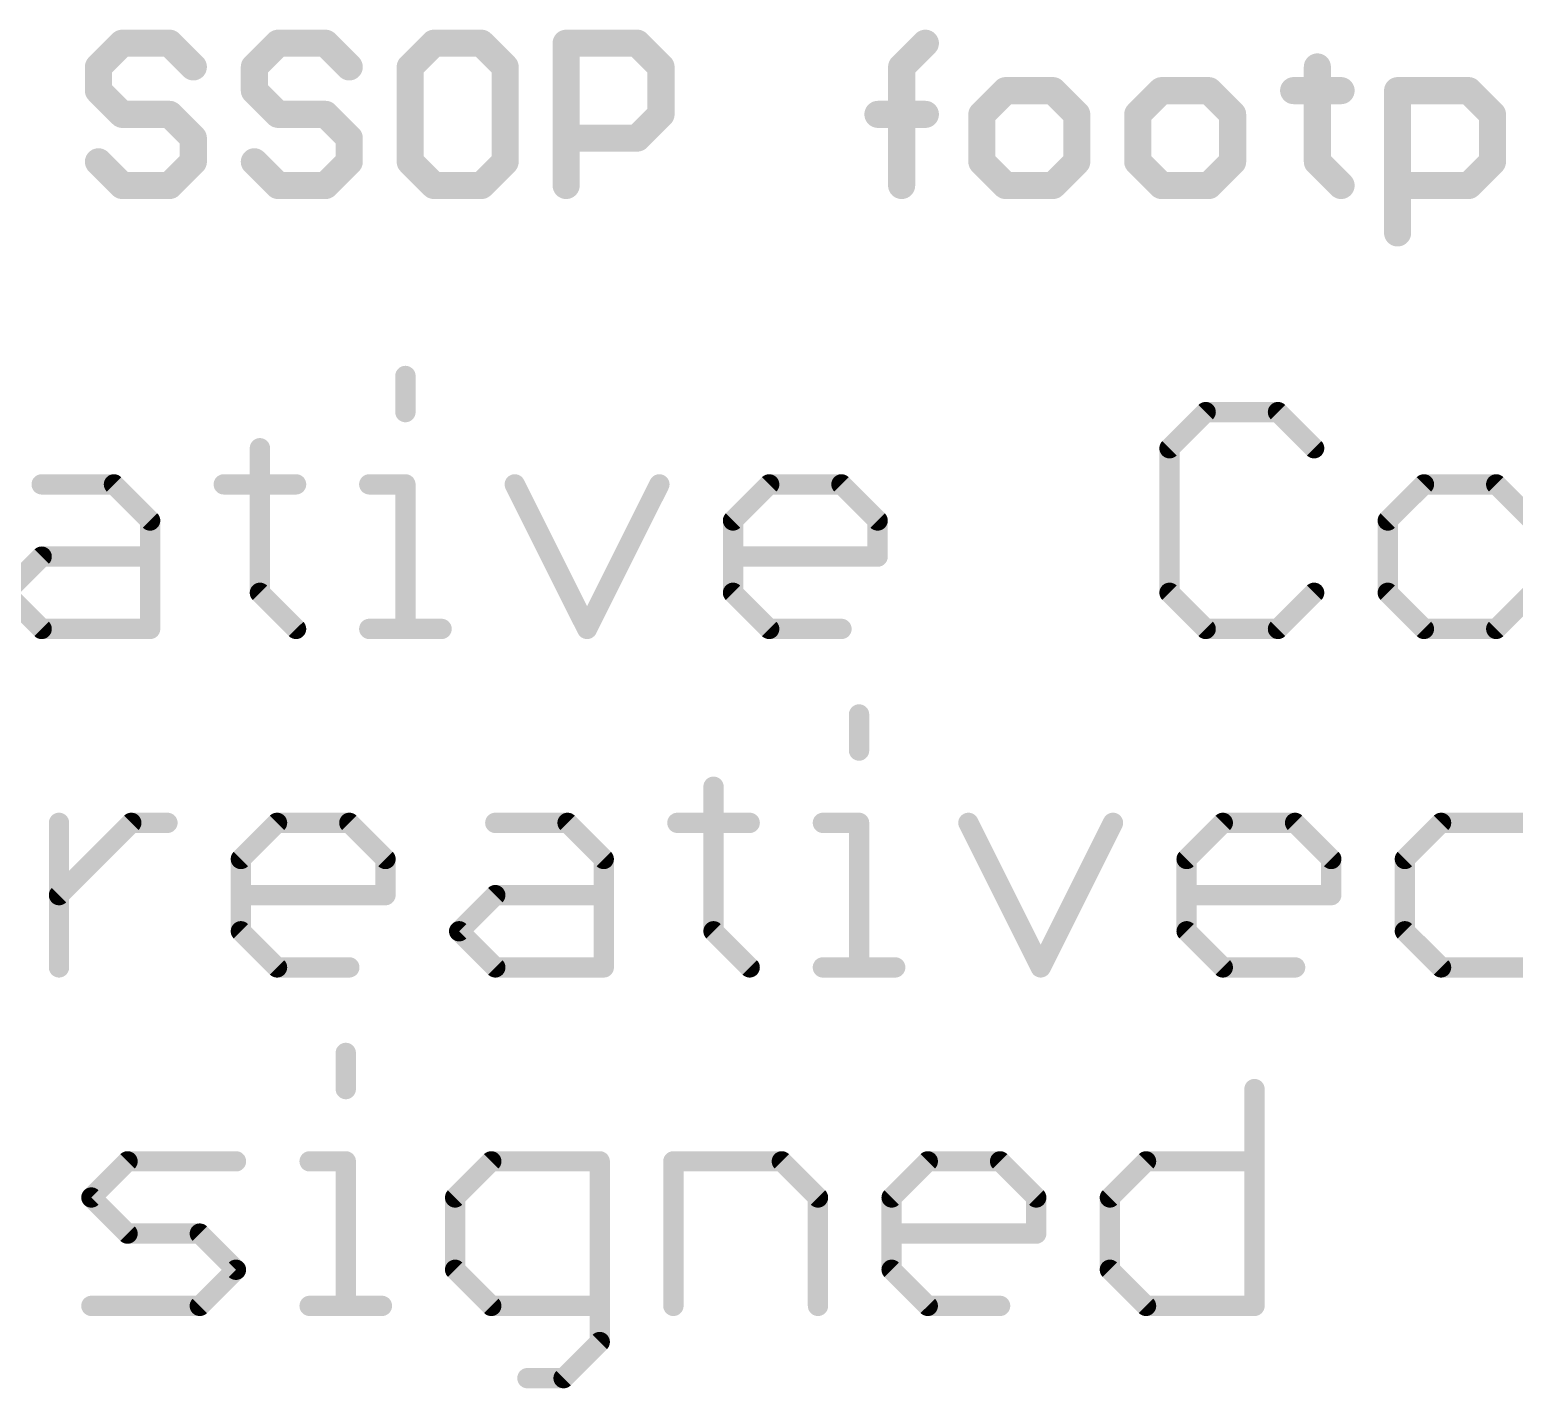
# Model space of a CAD drawing. Extents: x -40 to 67, y -21 to 32.
# Drawn here: x -5.49 to 5.64, y -21.37 to -11.18 of the extents above; entities that cross this region are included whole.
import ezdxf

# ---------------------------------------------------------------- set-up
doc = ezdxf.new("R2010")
doc.units = 0
doc.layers.add('47', color=253, linetype='CONTINUOUS')
doc.layers.add('51', color=53, linetype='CONTINUOUS')

msp = doc.modelspace()

# ---------------------------------------------------------------- linework, layer by layer
at = {"layer": '47', "const_width": 0.2032}
for points in [[(-4.8005, -11.2767), (-4.9784, -11.4546)], [(-4.4445, -11.2767), (-4.8005, -11.2767)], [(-4.2666, -11.4546), (-4.4445, -11.2767)], [(-3.6311, -11.2767), (-3.809, -11.4546)], [(-3.2751, -11.2767), (-3.6311, -11.2767)], [(-3.0972, -11.4546), (-3.2751, -11.2767)], [(-2.4617, -11.2767), (-2.6396, -11.4546)], [(-2.1058, -11.2767), (-2.4617, -11.2767)], [(-1.9278, -11.4546), (-2.1058, -11.2767)], [(-1.4702, -12.3444), (-1.4702, -11.2767)], [(-1.4702, -11.2767), (-0.9364, -11.2767)], [(-0.9364, -11.2767), (-0.7584, -11.4546)], [(1.0465, -11.4546), (1.2245, -11.2767)], [(-4.9784, -11.4546), (-4.9784, -11.6326)], [(-3.809, -11.4546), (-3.809, -11.6326)], [(-2.6396, -11.4546), (-2.6396, -12.1665)], [(-1.9278, -12.1665), (-1.9278, -11.4546)], [(-0.7584, -11.4546), (-0.7584, -11.8105)], [(1.0465, -12.3444), (1.0465, -11.4546)], [(4.1649, -11.4546), (4.1649, -12.1665)], [(-4.9784, -11.6326), (-4.8005, -11.8105)], [(-3.809, -11.6326), (-3.6311, -11.8105)], [(1.8261, -11.6326), (1.6482, -11.8105)], [(2.182, -11.6326), (1.8261, -11.6326)], [(2.36, -11.8105), (2.182, -11.6326)], [(2.9955, -11.6326), (2.8176, -11.8105)], [(3.3514, -11.6326), (2.9955, -11.6326)], [(3.5294, -11.8105), (3.3514, -11.6326)], [(3.987, -11.6326), (4.3429, -11.6326)], [(4.7666, -12.7003), (4.7666, -11.6326)], [(4.7666, -11.6326), (5.3004, -11.6326)], [(5.3004, -11.6326), (5.4784, -11.8105)], [(-4.8005, -11.8105), (-4.4445, -11.8105)], [(-4.4445, -11.8105), (-4.2666, -11.9885)], [(-3.6311, -11.8105), (-3.2751, -11.8105)], [(-3.2751, -11.8105), (-3.0972, -11.9885)], [(-0.7584, -11.8105), (-0.9364, -11.9885)], [(0.8686, -11.8105), (1.2245, -11.8105)], [(1.6482, -11.8105), (1.6482, -12.1665)], [(2.36, -12.1665), (2.36, -11.8105)], [(2.8176, -11.8105), (2.8176, -12.1665)], [(3.5294, -12.1665), (3.5294, -11.8105)], [(5.4784, -11.8105), (5.4784, -12.1665)], [(-4.2666, -11.9885), (-4.2666, -12.1665)], [(-3.0972, -11.9885), (-3.0972, -12.1665)], [(-0.9364, -11.9885), (-1.4702, -11.9885)], [(-4.8005, -12.3444), (-4.9784, -12.1665)], [(-4.2666, -12.1665), (-4.4445, -12.3444)], [(-3.6311, -12.3444), (-3.809, -12.1665)], [(-3.0972, -12.1665), (-3.2751, -12.3444)], [(-2.6396, -12.1665), (-2.4617, -12.3444)], [(-2.1058, -12.3444), (-1.9278, -12.1665)], [(1.6482, -12.1665), (1.8261, -12.3444)], [(2.182, -12.3444), (2.36, -12.1665)], [(2.8176, -12.1665), (2.9955, -12.3444)], [(3.3514, -12.3444), (3.5294, -12.1665)], [(4.1649, -12.1665), (4.3429, -12.3444)], [(5.4784, -12.1665), (5.3004, -12.3444)], [(-4.4445, -12.3444), (-4.8005, -12.3444)], [(-3.2751, -12.3444), (-3.6311, -12.3444)], [(-2.4617, -12.3444), (-2.1058, -12.3444)], [(1.8261, -12.3444), (2.182, -12.3444)], [(2.9955, -12.3444), (3.3514, -12.3444)], [(5.3004, -12.3444), (4.7666, -12.3444)]]:
    msp.add_lwpolyline(points, dxfattribs=at)
at = {"layer": '47', "const_width": 0.1016}
for points in [[(-4.8005, -11.2259, 1), (-4.8005, -11.3275)], [(-4.7645, -11.3126, 1), (-4.8364, -11.2408)], [(-4.4086, -11.2408, 1), (-4.4805, -11.3126)], [(-4.4445, -11.3275, 1), (-4.4445, -11.2259)], [(-3.6311, -11.2259, 1), (-3.6311, -11.3275)], [(-3.5951, -11.3126, 1), (-3.667, -11.2408)], [(-3.2392, -11.2408, 1), (-3.3111, -11.3126)], [(-3.2751, -11.3275, 1), (-3.2751, -11.2259)], [(-2.4617, -11.2259, 1), (-2.4617, -11.3275)], [(-2.4257, -11.3126, 1), (-2.4976, -11.2408)], [(-2.0698, -11.2408, 1), (-2.1417, -11.3126)], [(-2.1058, -11.3275, 1), (-2.1058, -11.2259)], [(-1.4194, -11.2767, 1), (-1.521, -11.2767)], [(-1.4702, -11.2259, 1), (-1.4702, -11.3275)], [(-0.9004, -11.2408, 1), (-0.9723, -11.3126)], [(-0.9364, -11.3275, 1), (-0.9364, -11.2259)], [(1.2604, -11.3126, 1), (1.1886, -11.2408)], [(-4.9276, -11.4546, 1), (-5.0292, -11.4546)], [(-3.7582, -11.4546, 1), (-3.8598, -11.4546)], [(-2.5888, -11.4546, 1), (-2.6904, -11.4546)], [(-1.877, -11.4546, 1), (-1.9786, -11.4546)], [(-0.7076, -11.4546, 1), (-0.8092, -11.4546)], [(1.0973, -11.4546, 1), (0.9957, -11.4546)], [(4.2157, -11.4546, 1), (4.1141, -11.4546)], [(-5.0143, -11.4187, 1), (-4.9425, -11.4906)], [(-4.3025, -11.4906, 1), (-4.2307, -11.4187)], [(-3.8449, -11.4187, 1), (-3.7731, -11.4906)], [(-3.1331, -11.4906, 1), (-3.0613, -11.4187)], [(-2.6755, -11.4187, 1), (-2.6037, -11.4906)], [(-1.9637, -11.4906, 1), (-1.8919, -11.4187)], [(-0.7943, -11.4906, 1), (-0.7225, -11.4187)], [(1.0106, -11.4187, 1), (1.0825, -11.4906)], [(-4.9425, -11.5967, 1), (-5.0143, -11.6685)], [(-5.0292, -11.6326, 1), (-4.9276, -11.6326)], [(-3.7731, -11.5967, 1), (-3.8449, -11.6685)], [(-3.8598, -11.6326, 1), (-3.7582, -11.6326)], [(1.8261, -11.5818, 1), (1.8261, -11.6834)], [(1.8621, -11.6685, 1), (1.7902, -11.5967)], [(2.218, -11.5967, 1), (2.1461, -11.6685)], [(2.182, -11.6834, 1), (2.182, -11.5818)], [(2.9955, -11.5818, 1), (2.9955, -11.6834)], [(3.0314, -11.6685, 1), (2.9596, -11.5967)], [(3.3874, -11.5967, 1), (3.3155, -11.6685)], [(3.3514, -11.6834, 1), (3.3514, -11.5818)], [(3.987, -11.5818, 1), (3.987, -11.6834)], [(4.3429, -11.6834, 1), (4.3429, -11.5818)], [(4.8174, -11.6326, 1), (4.7158, -11.6326)], [(4.7666, -11.5818, 1), (4.7666, -11.6834)], [(5.3363, -11.5967, 1), (5.2645, -11.6685)], [(5.3004, -11.6834, 1), (5.3004, -11.5818)], [(-4.8005, -11.7597, 1), (-4.8005, -11.8613)], [(-4.8364, -11.8465, 1), (-4.7645, -11.7746)], [(-4.4086, -11.7746, 1), (-4.4805, -11.8465)], [(-4.4445, -11.8613, 1), (-4.4445, -11.7597)], [(-3.6311, -11.7597, 1), (-3.6311, -11.8613)], [(-3.667, -11.8465, 1), (-3.5951, -11.7746)], [(-3.2392, -11.7746, 1), (-3.3111, -11.8465)], [(-3.2751, -11.8613, 1), (-3.2751, -11.7597)], [(-0.8092, -11.8105, 1), (-0.7076, -11.8105)], [(-0.7225, -11.8465, 1), (-0.7943, -11.7746)], [(0.8686, -11.7597, 1), (0.8686, -11.8613)], [(1.2245, -11.8613, 1), (1.2245, -11.7597)], [(1.699, -11.8105, 1), (1.5974, -11.8105)], [(1.6123, -11.7746, 1), (1.6841, -11.8465)], [(2.4108, -11.8105, 1), (2.3092, -11.8105)], [(2.3241, -11.8465, 1), (2.3959, -11.7746)], [(2.8684, -11.8105, 1), (2.7668, -11.8105)], [(2.7817, -11.7746, 1), (2.8535, -11.8465)], [(3.5802, -11.8105, 1), (3.4786, -11.8105)], [(3.4935, -11.8465, 1), (3.5653, -11.7746)], [(5.5292, -11.8105, 1), (5.4276, -11.8105)], [(5.4425, -11.8465, 1), (5.5143, -11.7746)], [(-4.2158, -11.9885, 1), (-4.3174, -11.9885)], [(-4.3025, -12.0244, 1), (-4.2307, -11.9526)], [(-3.0464, -11.9885, 1), (-3.148, -11.9885)], [(-3.1331, -12.0244, 1), (-3.0613, -11.9526)], [(-1.4702, -11.9377, 1), (-1.4702, -12.0393)], [(-0.9723, -11.9526, 1), (-0.9004, -12.0244)], [(-0.9364, -12.0393, 1), (-0.9364, -11.9377)], [(-4.9425, -12.1305, 1), (-5.0143, -12.2024)], [(-4.3174, -12.1665, 1), (-4.2158, -12.1665)], [(-4.2307, -12.2024, 1), (-4.3025, -12.1305)], [(-3.7731, -12.1305, 1), (-3.8449, -12.2024)], [(-3.148, -12.1665, 1), (-3.0464, -12.1665)], [(-3.0613, -12.2024, 1), (-3.1331, -12.1305)], [(-2.6037, -12.1305, 1), (-2.6755, -12.2024)], [(-2.6904, -12.1665, 1), (-2.5888, -12.1665)], [(-1.9786, -12.1665, 1), (-1.877, -12.1665)], [(-1.8919, -12.2024, 1), (-1.9637, -12.1305)], [(1.6841, -12.1305, 1), (1.6123, -12.2024)], [(1.5974, -12.1665, 1), (1.699, -12.1665)], [(2.3092, -12.1665, 1), (2.4108, -12.1665)], [(2.3959, -12.2024, 1), (2.3241, -12.1305)], [(2.8535, -12.1305, 1), (2.7817, -12.2024)], [(2.7668, -12.1665, 1), (2.8684, -12.1665)], [(3.4786, -12.1665, 1), (3.5802, -12.1665)], [(3.5653, -12.2024, 1), (3.4935, -12.1305)], [(4.2008, -12.1305, 1), (4.129, -12.2024)], [(4.1141, -12.1665, 1), (4.2157, -12.1665)], [(5.4276, -12.1665, 1), (5.5292, -12.1665)], [(5.5143, -12.2024, 1), (5.4425, -12.1305)], [(-4.8005, -12.2936, 1), (-4.8005, -12.3952)], [(-4.4445, -12.3952, 1), (-4.4445, -12.2936)], [(-3.6311, -12.2936, 1), (-3.6311, -12.3952)], [(-3.2751, -12.3952, 1), (-3.2751, -12.2936)], [(-2.4617, -12.2936, 1), (-2.4617, -12.3952)], [(-2.1058, -12.3952, 1), (-2.1058, -12.2936)], [(1.8261, -12.2936, 1), (1.8261, -12.3952)], [(2.182, -12.3952, 1), (2.182, -12.2936)], [(2.9955, -12.2936, 1), (2.9955, -12.3952)], [(3.3514, -12.3952, 1), (3.3514, -12.2936)], [(4.7666, -12.2936, 1), (4.7666, -12.3952)], [(5.3004, -12.3952, 1), (5.3004, -12.2936)], [(-4.8364, -12.3803, 1), (-4.7645, -12.3085)], [(-4.4805, -12.3085, 1), (-4.4086, -12.3803)], [(-3.667, -12.3803, 1), (-3.5951, -12.3085)], [(-3.3111, -12.3085, 1), (-3.2392, -12.3803)], [(-2.4976, -12.3803, 1), (-2.4257, -12.3085)], [(-2.1417, -12.3085, 1), (-2.0698, -12.3803)], [(-1.521, -12.3444, 1), (-1.4194, -12.3444)], [(0.9957, -12.3444, 1), (1.0973, -12.3444)], [(1.7902, -12.3803, 1), (1.8621, -12.3085)], [(2.1461, -12.3085, 1), (2.218, -12.3803)], [(2.9596, -12.3803, 1), (3.0314, -12.3085)], [(3.3155, -12.3085, 1), (3.3874, -12.3803)], [(4.307, -12.3803, 1), (4.3788, -12.3085)], [(5.2645, -12.3085, 1), (5.3363, -12.3803)], [(4.7158, -12.7003, 1), (4.8174, -12.7003)]]:
    msp.add_lwpolyline(points, format="xyb", dxfattribs=at)
at = {"layer": '51', "const_width": 0.1524}
for points in [[(-2.6758, -13.7736), (-2.6758, -14.0448)], [(3.3271, -14.0448), (3.056, -14.316)], [(3.8695, -14.0448), (3.3271, -14.0448)], [(4.1406, -14.316), (3.8695, -14.0448)], [(-3.7672, -14.316), (-3.7672, -15.4006)], [(3.056, -14.316), (3.056, -15.4006)], [(-5.4044, -14.5871), (-4.862, -14.5871)], [(-4.862, -14.5871), (-4.5909, -14.8583)], [(-4.0384, -14.5871), (-3.496, -14.5871)], [(-2.9469, -14.5871), (-2.6758, -14.5871)], [(-2.6758, -14.5871), (-2.6758, -15.6718)], [(-1.8555, -14.5871), (-1.3132, -15.6718)], [(-1.3132, -15.6718), (-0.7708, -14.5871)], [(-0.2183, -14.8583), (0.0528, -14.5871)], [(0.0528, -14.5871), (0.5952, -14.5871)], [(0.5952, -14.5871), (0.8663, -14.8583)], [(4.9643, -14.5871), (4.6931, -14.8583)], [(5.5066, -14.5871), (4.9643, -14.5871)], [(5.7778, -14.8583), (5.5066, -14.5871)], [(-4.5909, -14.8583), (-4.5909, -15.6718)], [(-0.2183, -15.4006), (-0.2183, -14.8583)], [(0.8663, -14.8583), (0.8663, -15.1295)], [(4.6931, -14.8583), (4.6931, -15.4006)], [(-5.6755, -15.4006), (-5.4044, -15.1295)], [(-5.4044, -15.1295), (-4.5909, -15.1295)], [(0.8663, -15.1295), (-0.2183, -15.1295)], [(-5.4044, -15.6718), (-5.6755, -15.4006)], [(-3.7672, -15.4006), (-3.496, -15.6718)], [(0.0528, -15.6718), (-0.2183, -15.4006)], [(3.056, -15.4006), (3.3271, -15.6718)], [(3.8695, -15.6718), (4.1406, -15.4006)], [(4.6931, -15.4006), (4.9643, -15.6718)], [(5.5066, -15.6718), (5.7778, -15.4006)], [(-4.5909, -15.6718), (-5.4044, -15.6718)], [(-2.9469, -15.6718), (-2.4046, -15.6718)], [(0.5952, -15.6718), (0.0528, -15.6718)], [(3.3271, -15.6718), (3.8695, -15.6718)], [(4.9643, -15.6718), (5.5066, -15.6718)], [(0.727, -16.3136), (0.727, -16.5848)], [(-0.3645, -16.856), (-0.3645, -17.9406)], [(-5.2743, -18.2118), (-5.2743, -17.1271)], [(-5.2743, -17.6695), (-4.7319, -17.1271)], [(-4.7319, -17.1271), (-4.4608, -17.1271)], [(-3.91, -17.3983), (-3.6388, -17.1271)], [(-3.6388, -17.1271), (-3.0965, -17.1271)], [(-3.0965, -17.1271), (-2.8253, -17.3983)], [(-2.0016, -17.1271), (-1.4593, -17.1271)], [(-1.4593, -17.1271), (-1.1881, -17.3983)], [(-0.6356, -17.1271), (-0.0933, -17.1271)], [(0.4558, -17.1271), (0.727, -17.1271)], [(0.727, -17.1271), (0.727, -18.2118)], [(1.5472, -17.1271), (2.0896, -18.2118)], [(2.0896, -18.2118), (2.6319, -17.1271)], [(3.1844, -17.3983), (3.4556, -17.1271)], [(3.4556, -17.1271), (3.9979, -17.1271)], [(3.9979, -17.1271), (4.269, -17.3983)], [(5.0927, -17.1271), (4.8215, -17.3983)], [(5.9062, -17.1271), (5.0927, -17.1271)], [(-3.91, -17.9406), (-3.91, -17.3983)], [(-2.8253, -17.3983), (-2.8253, -17.6695)], [(-1.1881, -17.3983), (-1.1881, -18.2118)], [(3.1844, -17.9406), (3.1844, -17.3983)], [(4.269, -17.3983), (4.269, -17.6695)], [(4.8215, -17.3983), (4.8215, -17.9406)], [(-2.8253, -17.6695), (-3.91, -17.6695)], [(-2.2728, -17.9406), (-2.0016, -17.6695)], [(-2.0016, -17.6695), (-1.1881, -17.6695)], [(4.269, -17.6695), (3.1844, -17.6695)], [(-3.6388, -18.2118), (-3.91, -17.9406)], [(-2.0016, -18.2118), (-2.2728, -17.9406)], [(-0.3645, -17.9406), (-0.0933, -18.2118)], [(3.4556, -18.2118), (3.1844, -17.9406)], [(4.8215, -17.9406), (5.0927, -18.2118)], [(-3.0965, -18.2118), (-3.6388, -18.2118)], [(-1.1881, -18.2118), (-2.0016, -18.2118)], [(0.4558, -18.2118), (0.9981, -18.2118)], [(3.9979, -18.2118), (3.4556, -18.2118)], [(5.0927, -18.2118), (5.9062, -18.2118)], [(-3.1232, -18.8536), (-3.1232, -19.1248)], [(3.6932, -19.1248), (3.6932, -20.7518)], [(-5.0315, -19.9383), (-4.7603, -19.6671)], [(-4.7603, -19.6671), (-3.9468, -19.6671)], [(-3.3943, -19.6671), (-3.1232, -19.6671)], [(-3.1232, -19.6671), (-3.1232, -20.7518)], [(-2.0317, -19.6671), (-2.3029, -19.9383)], [(-1.2182, -19.6671), (-2.0317, -19.6671)], [(-1.2182, -21.023), (-1.2182, -19.6671)], [(-0.6657, -20.7518), (-0.6657, -19.6671)], [(-0.6657, -19.6671), (0.1478, -19.6671)], [(0.1478, -19.6671), (0.4189, -19.9383)], [(0.9714, -19.9383), (1.2426, -19.6671)], [(1.2426, -19.6671), (1.7849, -19.6671)], [(1.7849, -19.6671), (2.0561, -19.9383)], [(2.6086, -19.9383), (2.8797, -19.6671)], [(2.8797, -19.6671), (3.6932, -19.6671)], [(-4.7603, -20.2095), (-5.0315, -19.9383)], [(-2.3029, -19.9383), (-2.3029, -20.4806)], [(0.4189, -19.9383), (0.4189, -20.7518)], [(0.9714, -20.4806), (0.9714, -19.9383)], [(2.0561, -19.9383), (2.0561, -20.2095)], [(2.6086, -20.4806), (2.6086, -19.9383)], [(-4.218, -20.2095), (-4.7603, -20.2095)], [(-3.9468, -20.4806), (-4.218, -20.2095)], [(2.0561, -20.2095), (0.9714, -20.2095)], [(-4.218, -20.7518), (-3.9468, -20.4806)], [(-2.3029, -20.4806), (-2.0317, -20.7518)], [(1.2426, -20.7518), (0.9714, -20.4806)], [(2.8797, -20.7518), (2.6086, -20.4806)], [(-5.0315, -20.7518), (-4.218, -20.7518)], [(-3.3943, -20.7518), (-2.852, -20.7518)], [(-2.0317, -20.7518), (-1.2182, -20.7518)], [(1.7849, -20.7518), (1.2426, -20.7518)], [(3.6932, -20.7518), (2.8797, -20.7518)], [(-1.4894, -21.2941), (-1.2182, -21.023)], [(-1.7606, -21.2941), (-1.4894, -21.2941)]]:
    msp.add_lwpolyline(points, dxfattribs=at)
at = {"layer": '51', "const_width": 0.0762}
for points in [[(-2.6377, -13.7736, 1), (-2.7139, -13.7736)], [(-2.7139, -14.0448, 1), (-2.6377, -14.0448)], [(3.3271, -14.0067, 1), (3.3271, -14.0829)], [(3.3541, -14.0718, 1), (3.3002, -14.0179)], [(3.8964, -14.0179, 1), (3.8425, -14.0718)], [(3.8695, -14.0829, 1), (3.8695, -14.0067)], [(-3.7291, -14.316, 1), (-3.8053, -14.316)], [(3.029, -14.289, 1), (3.0829, -14.3429)], [(3.0941, -14.316, 1), (3.0179, -14.316)], [(4.1137, -14.3429, 1), (4.1676, -14.289)], [(-5.4044, -14.549, 1), (-5.4044, -14.6252)], [(-4.8351, -14.5602, 1), (-4.889, -14.6141)], [(-4.862, -14.6252, 1), (-4.862, -14.549)], [(-4.0384, -14.549, 1), (-4.0384, -14.6252)], [(-3.496, -14.6252, 1), (-3.496, -14.549)], [(-2.9469, -14.549, 1), (-2.9469, -14.6252)], [(-2.6377, -14.5871, 1), (-2.7139, -14.5871)], [(-2.6758, -14.6252, 1), (-2.6758, -14.549)], [(-1.8214, -14.5701, 1), (-1.8896, -14.6042)], [(-0.7368, -14.6042, 1), (-0.8049, -14.5701)], [(0.0528, -14.549, 1), (0.0528, -14.6252)], [(0.0798, -14.6141, 1), (0.0259, -14.5602)], [(0.6221, -14.5602, 1), (0.5682, -14.6141)], [(0.5952, -14.6252, 1), (0.5952, -14.549)], [(4.9643, -14.549, 1), (4.9643, -14.6252)], [(4.9912, -14.6141, 1), (4.9374, -14.5602)], [(5.5336, -14.5602, 1), (5.4797, -14.6141)], [(5.5066, -14.6252, 1), (5.5066, -14.549)], [(-4.5528, -14.8583, 1), (-4.629, -14.8583)], [(-4.6178, -14.8852, 1), (-4.5639, -14.8314)], [(-0.1802, -14.8583, 1), (-0.2564, -14.8583)], [(-0.2453, -14.8314, 1), (-0.1914, -14.8852)], [(0.9044, -14.8583, 1), (0.8282, -14.8583)], [(0.8394, -14.8852, 1), (0.8933, -14.8314)], [(4.7312, -14.8583, 1), (4.655, -14.8583)], [(4.6662, -14.8314, 1), (4.7201, -14.8852)], [(-5.4044, -15.0914, 1), (-5.4044, -15.1676)], [(-5.3774, -15.1564, 1), (-5.4313, -15.1025)], [(-4.5909, -15.1676, 1), (-4.5909, -15.0914)], [(-0.2183, -15.0914, 1), (-0.2183, -15.1676)], [(0.8282, -15.1295, 1), (0.9044, -15.1295)], [(0.8663, -15.1676, 1), (0.8663, -15.0914)], [(-3.7403, -15.3737, 1), (-3.7941, -15.4276)], [(-3.8053, -15.4006, 1), (-3.7291, -15.4006)], [(-0.1914, -15.3737, 1), (-0.2453, -15.4276)], [(-0.2564, -15.4006, 1), (-0.1802, -15.4006)], [(3.0829, -15.3737, 1), (3.029, -15.4276)], [(3.0179, -15.4006, 1), (3.0941, -15.4006)], [(4.1676, -15.4276, 1), (4.1137, -15.3737)], [(4.7201, -15.3737, 1), (4.6662, -15.4276)], [(4.655, -15.4006, 1), (4.7312, -15.4006)], [(-5.4044, -15.6337, 1), (-5.4044, -15.7099)], [(-5.4313, -15.6987, 1), (-5.3774, -15.6449)], [(-4.629, -15.6718, 1), (-4.5528, -15.6718)], [(-4.5909, -15.7099, 1), (-4.5909, -15.6337)], [(-3.523, -15.6987, 1), (-3.4691, -15.6449)], [(-2.9469, -15.6337, 1), (-2.9469, -15.7099)], [(-2.7139, -15.6718, 1), (-2.6377, -15.6718)], [(-2.4046, -15.7099, 1), (-2.4046, -15.6337)], [(-1.3472, -15.6548, 1), (-1.2791, -15.6888)], [(-1.3472, -15.6888, 1), (-1.2791, -15.6548)], [(0.0528, -15.6337, 1), (0.0528, -15.7099)], [(0.0259, -15.6987, 1), (0.0798, -15.6449)], [(0.5952, -15.7099, 1), (0.5952, -15.6337)], [(3.3271, -15.6337, 1), (3.3271, -15.7099)], [(3.3002, -15.6987, 1), (3.3541, -15.6449)], [(3.8425, -15.6449, 1), (3.8964, -15.6987)], [(3.8695, -15.7099, 1), (3.8695, -15.6337)], [(4.9643, -15.6337, 1), (4.9643, -15.7099)], [(4.9374, -15.6987, 1), (4.9912, -15.6449)], [(5.4797, -15.6449, 1), (5.5336, -15.6987)], [(5.5066, -15.7099, 1), (5.5066, -15.6337)], [(0.7651, -16.3136, 1), (0.6889, -16.3136)], [(0.6889, -16.5848, 1), (0.7651, -16.5848)], [(-0.3264, -16.856, 1), (-0.4026, -16.856)], [(-5.2362, -17.1271, 1), (-5.3124, -17.1271)], [(-4.7319, -17.089, 1), (-4.7319, -17.1652)], [(-4.705, -17.1541, 1), (-4.7589, -17.1002)], [(-4.4608, -17.1652, 1), (-4.4608, -17.089)], [(-3.6388, -17.089, 1), (-3.6388, -17.1652)], [(-3.6119, -17.1541, 1), (-3.6657, -17.1002)], [(-3.0695, -17.1002, 1), (-3.1234, -17.1541)], [(-3.0965, -17.1652, 1), (-3.0965, -17.089)], [(-2.0016, -17.089, 1), (-2.0016, -17.1652)], [(-1.4324, -17.1002, 1), (-1.4862, -17.1541)], [(-1.4593, -17.1652, 1), (-1.4593, -17.089)], [(-0.6356, -17.089, 1), (-0.6356, -17.1652)], [(-0.0933, -17.1652, 1), (-0.0933, -17.089)], [(0.4558, -17.089, 1), (0.4558, -17.1652)], [(0.7651, -17.1271, 1), (0.6889, -17.1271)], [(0.727, -17.1652, 1), (0.727, -17.089)], [(1.5813, -17.1101, 1), (1.5132, -17.1442)], [(2.666, -17.1442, 1), (2.5978, -17.1101)], [(3.4556, -17.089, 1), (3.4556, -17.1652)], [(3.4825, -17.1541, 1), (3.4286, -17.1002)], [(4.0248, -17.1002, 1), (3.9709, -17.1541)], [(3.9979, -17.1652, 1), (3.9979, -17.089)], [(5.0927, -17.089, 1), (5.0927, -17.1652)], [(5.1196, -17.1541, 1), (5.0658, -17.1002)], [(-3.8719, -17.3983, 1), (-3.9481, -17.3983)], [(-3.9369, -17.3714, 1), (-3.883, -17.4252)], [(-2.7872, -17.3983, 1), (-2.8634, -17.3983)], [(-2.8522, -17.4252, 1), (-2.7984, -17.3714)], [(-1.15, -17.3983, 1), (-1.2262, -17.3983)], [(-1.2151, -17.4252, 1), (-1.1612, -17.3714)], [(3.2225, -17.3983, 1), (3.1463, -17.3983)], [(3.1574, -17.3714, 1), (3.2113, -17.4252)], [(4.3071, -17.3983, 1), (4.2309, -17.3983)], [(4.2421, -17.4252, 1), (4.296, -17.3714)], [(4.8596, -17.3983, 1), (4.7834, -17.3983)], [(4.7946, -17.3714, 1), (4.8485, -17.4252)], [(-3.91, -17.6314, 1), (-3.91, -17.7076)], [(-2.8253, -17.7076, 1), (-2.8253, -17.6314)], [(-2.0016, -17.6314, 1), (-2.0016, -17.7076)], [(-1.9747, -17.6964, 1), (-2.0286, -17.6425)], [(-1.1881, -17.7076, 1), (-1.1881, -17.6314)], [(3.1844, -17.6314, 1), (3.1844, -17.7076)], [(4.269, -17.7076, 1), (4.269, -17.6314)], [(-5.3012, -17.6425, 1), (-5.2473, -17.6964)], [(-2.8634, -17.6695, 1), (-2.7872, -17.6695)], [(4.2309, -17.6695, 1), (4.3071, -17.6695)], [(-3.883, -17.9137, 1), (-3.9369, -17.9676)], [(-3.9481, -17.9406, 1), (-3.8719, -17.9406)], [(-2.2459, -17.9137, 1), (-2.2997, -17.9676)], [(-2.2997, -17.9137, 1), (-2.2459, -17.9676)], [(-0.3375, -17.9137, 1), (-0.3914, -17.9676)], [(-0.4026, -17.9406, 1), (-0.3264, -17.9406)], [(3.2113, -17.9137, 1), (3.1574, -17.9676)], [(3.1463, -17.9406, 1), (3.2225, -17.9406)], [(4.8485, -17.9137, 1), (4.7946, -17.9676)], [(4.7834, -17.9406, 1), (4.8596, -17.9406)], [(-3.6388, -18.1737, 1), (-3.6388, -18.2499)], [(-3.6657, -18.2387, 1), (-3.6119, -18.1849)], [(-3.0965, -18.2499, 1), (-3.0965, -18.1737)], [(-2.0016, -18.1737, 1), (-2.0016, -18.2499)], [(-2.0286, -18.2387, 1), (-1.9747, -18.1849)], [(-1.1881, -18.2499, 1), (-1.1881, -18.1737)], [(-0.1203, -18.2387, 1), (-0.0664, -18.1849)], [(0.4558, -18.1737, 1), (0.4558, -18.2499)], [(0.9981, -18.2499, 1), (0.9981, -18.1737)], [(3.4556, -18.1737, 1), (3.4556, -18.2499)], [(3.4286, -18.2387, 1), (3.4825, -18.1849)], [(3.9979, -18.2499, 1), (3.9979, -18.1737)], [(5.0927, -18.1737, 1), (5.0927, -18.2499)], [(5.0658, -18.2387, 1), (5.1196, -18.1849)], [(-5.3124, -18.2118, 1), (-5.2362, -18.2118)], [(-1.2262, -18.2118, 1), (-1.15, -18.2118)], [(0.6889, -18.2118, 1), (0.7651, -18.2118)], [(2.0555, -18.1948, 1), (2.1236, -18.2288)], [(2.0555, -18.2288, 1), (2.1236, -18.1948)], [(-3.0851, -18.8536, 1), (-3.1613, -18.8536)], [(-3.1613, -19.1248, 1), (-3.0851, -19.1248)], [(3.7313, -19.1248, 1), (3.6551, -19.1248)], [(-4.7603, -19.629, 1), (-4.7603, -19.7052)], [(-4.7334, -19.6941, 1), (-4.7873, -19.6402)], [(-3.9468, -19.7052, 1), (-3.9468, -19.629)], [(-3.3943, -19.629, 1), (-3.3943, -19.7052)], [(-3.0851, -19.6671, 1), (-3.1613, -19.6671)], [(-3.1232, -19.7052, 1), (-3.1232, -19.629)], [(-2.0317, -19.629, 1), (-2.0317, -19.7052)], [(-2.0048, -19.6941, 1), (-2.0587, -19.6402)], [(-1.1801, -19.6671, 1), (-1.2563, -19.6671)], [(-1.2182, -19.7052, 1), (-1.2182, -19.629)], [(-0.6276, -19.6671, 1), (-0.7038, -19.6671)], [(-0.6657, -19.629, 1), (-0.6657, -19.7052)], [(0.1747, -19.6402, 1), (0.1208, -19.6941)], [(0.1478, -19.7052, 1), (0.1478, -19.629)], [(1.2426, -19.629, 1), (1.2426, -19.7052)], [(1.2695, -19.6941, 1), (1.2156, -19.6402)], [(1.8119, -19.6402, 1), (1.758, -19.6941)], [(1.7849, -19.7052, 1), (1.7849, -19.629)], [(2.8797, -19.629, 1), (2.8797, -19.7052)], [(2.9067, -19.6941, 1), (2.8528, -19.6402)], [(3.6932, -19.7052, 1), (3.6932, -19.629)], [(-5.0045, -19.9114, 1), (-5.0584, -19.9652)], [(-5.0584, -19.9114, 1), (-5.0045, -19.9652)], [(-2.2648, -19.9383, 1), (-2.341, -19.9383)], [(-2.3298, -19.9114, 1), (-2.276, -19.9652)], [(0.457, -19.9383, 1), (0.3808, -19.9383)], [(0.392, -19.9652, 1), (0.4459, -19.9114)], [(1.0095, -19.9383, 1), (0.9333, -19.9383)], [(0.9445, -19.9114, 1), (0.9984, -19.9652)], [(2.0942, -19.9383, 1), (2.018, -19.9383)], [(2.0291, -19.9652, 1), (2.083, -19.9114)], [(2.6467, -19.9383, 1), (2.5705, -19.9383)], [(2.5816, -19.9114, 1), (2.6355, -19.9652)], [(-4.7603, -20.1714, 1), (-4.7603, -20.2476)], [(-4.7873, -20.2364, 1), (-4.7334, -20.1825)], [(-4.1911, -20.1825, 1), (-4.2449, -20.2364)], [(-4.218, -20.2476, 1), (-4.218, -20.1714)], [(0.9714, -20.1714, 1), (0.9714, -20.2476)], [(2.0561, -20.2476, 1), (2.0561, -20.1714)], [(2.018, -20.2095, 1), (2.0942, -20.2095)], [(-3.9199, -20.5076, 1), (-3.9738, -20.4537)], [(-3.9738, -20.5076, 1), (-3.9199, -20.4537)], [(-2.276, -20.4537, 1), (-2.3298, -20.5076)], [(-2.341, -20.4806, 1), (-2.2648, -20.4806)], [(0.9984, -20.4537, 1), (0.9445, -20.5076)], [(0.9333, -20.4806, 1), (1.0095, -20.4806)], [(2.6355, -20.4537, 1), (2.5816, -20.5076)], [(2.5705, -20.4806, 1), (2.6467, -20.4806)], [(-5.0315, -20.7137, 1), (-5.0315, -20.7899)], [(-4.2449, -20.7249, 1), (-4.1911, -20.7787)], [(-4.218, -20.7899, 1), (-4.218, -20.7137)], [(-3.3943, -20.7137, 1), (-3.3943, -20.7899)], [(-2.852, -20.7899, 1), (-2.852, -20.7137)], [(-2.0317, -20.7137, 1), (-2.0317, -20.7899)], [(-2.0587, -20.7787, 1), (-2.0048, -20.7249)], [(-1.2182, -20.7899, 1), (-1.2182, -20.7137)], [(1.2426, -20.7137, 1), (1.2426, -20.7899)], [(1.2156, -20.7787, 1), (1.2695, -20.7249)], [(1.7849, -20.7899, 1), (1.7849, -20.7137)], [(2.8797, -20.7137, 1), (2.8797, -20.7899)], [(2.8528, -20.7787, 1), (2.9067, -20.7249)], [(3.6932, -20.7899, 1), (3.6932, -20.7137)], [(-3.1613, -20.7518, 1), (-3.0851, -20.7518)], [(-0.7038, -20.7518, 1), (-0.6276, -20.7518)], [(0.3808, -20.7518, 1), (0.457, -20.7518)], [(3.6551, -20.7518, 1), (3.7313, -20.7518)], [(-1.2563, -21.023, 1), (-1.1801, -21.023)], [(-1.1913, -21.0499, 1), (-1.2452, -20.996)], [(-1.7606, -21.256, 1), (-1.7606, -21.3322)], [(-1.5163, -21.2672, 1), (-1.4625, -21.3211)], [(-1.4894, -21.3322, 1), (-1.4894, -21.256)]]:
    msp.add_lwpolyline(points, format="xyb", dxfattribs=at)

doc.saveas('drawing.dxf')
